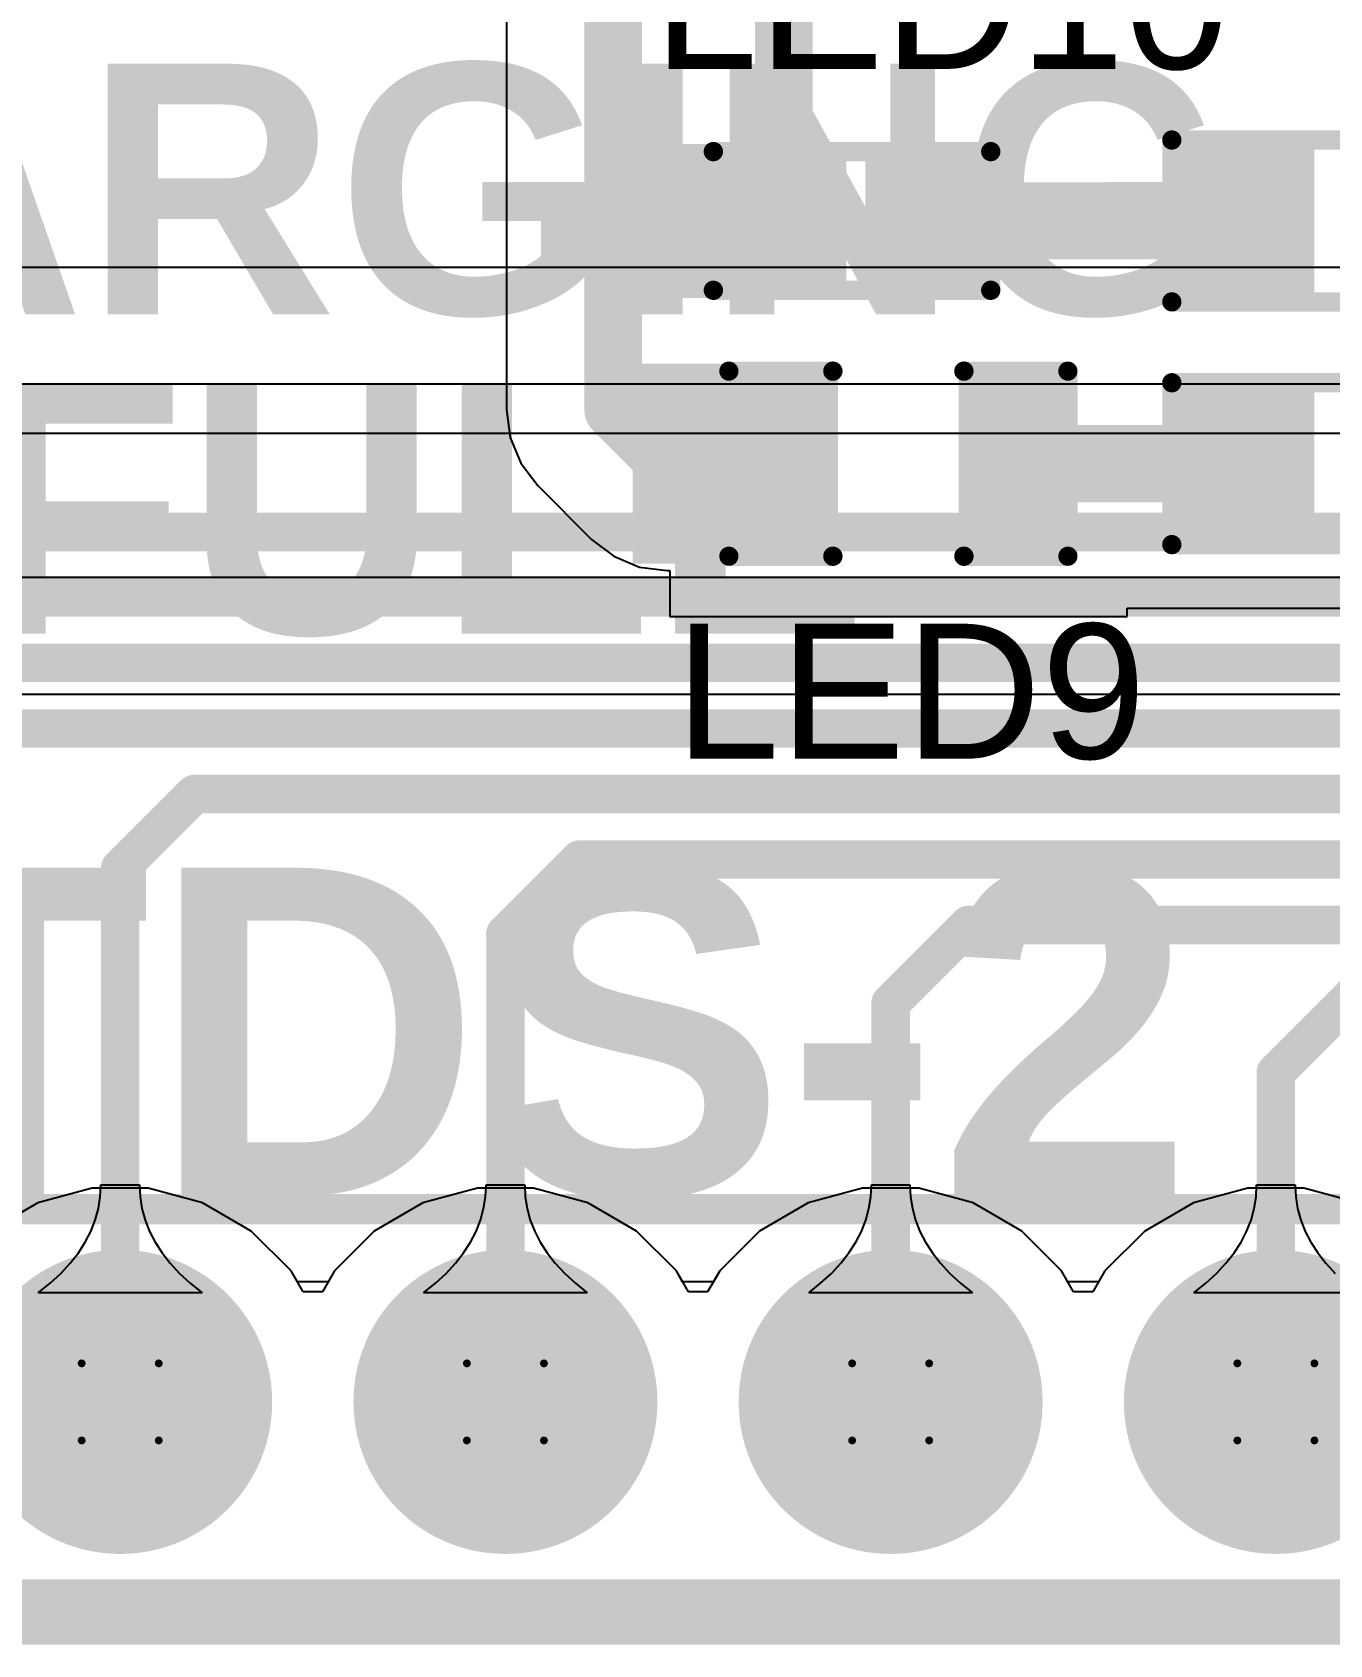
# Model space of a CAD drawing. Header units: inches. Extents: x -3 to 5437, y -3 to 5435.
# Drawn here: x 39.12 to 47.67, y -2.91 to 7.72 of the extents above; entities that cross this region are included whole.
import ezdxf

# ---------------------------------------------------------------- set-up
doc = ezdxf.new("R2010")
doc.units = ezdxf.units.IN
for name, color, linetype in [('Board Outline', 216, 'Continuous'), ('Bottom Layer', 5, 'Continuous'), ('Bottom Solder', 6, 'Continuous'), ('Drill Drawing', 1, 'Continuous'), ('GND', 16, 'Continuous'), ('Multi-Layer', 9, 'Continuous'), ('Pad Holes', 156, 'Continuous'), ('PWR', 76, 'Continuous'), ('Top Layer', 1, 'Continuous'), ('Top Overlay', 2, 'Continuous'), ('Top Paste', 8, 'Continuous'), ('Top Solder', 216, 'Continuous')]:
    doc.layers.add(name, color=color, linetype=linetype)
doc.styles.add('Arial', font='', dxfattribs={"height": 0.2})
doc.styles.add('Arial_Bold', font='', dxfattribs={"height": 0.2})
doc.styles.get('Arial').set_extended_font_data('Arial')
doc.styles.get('Arial_Bold').set_extended_font_data('Arial', bold=True)

# ---------------------------------------------------------------- blocks, each defined once
blk = doc.blocks.new('R___0603_183')
at = {"layer": 'Top Layer'}
for points in [[(-0.381, 0.4445), (-0.381, -0.4445), (-1.143, -0.4445), (-1.143, 0.4445)], [(1.143, 0.4445), (1.143, -0.4445), (0.381, -0.4445), (0.381, 0.4445)]]:
    blk.add_hatch(color=1, dxfattribs=at).paths.add_polyline_path(points)
at = {"layer": 'Top Paste'}
for points in [[(-0.381, 0.4445), (-0.381, -0.4445), (-1.143, -0.4445), (-1.143, 0.4445)], [(1.143, 0.4445), (1.143, -0.4445), (0.381, -0.4445), (0.381, 0.4445)]]:
    blk.add_hatch(color=8, dxfattribs=at).paths.add_polyline_path(points)
at = {"layer": 'Top Solder'}
for points in [[(-0.2794, 0.5461), (-0.2794, -0.5461), (-1.2446, -0.5461), (-1.2446, 0.5461)], [(1.2446, 0.5461), (1.2446, -0.5461), (0.2794, -0.5461), (0.2794, 0.5461)]]:
    blk.add_hatch(color=216, dxfattribs=at).paths.add_polyline_path(points)
at = {"layer": 'Top Overlay'}
for points in [[(-1.2192, 0.5334, 0.127, 0.127, 0), (1.2192, 0.5334, 0.127, 0.127, 0)], [(-1.2192, -0.5334, 0.127, 0.127, 0), (-1.2192, 0.5334, 0.127, 0.127, 0)], [(1.2192, -0.5334, 0.127, 0.127, 0), (1.2192, 0.5334, 0.127, 0.127, 0)], [(-1.2192, -0.5334, 0.127, 0.127, 0), (1.2192, -0.5334, 0.127, 0.127, 0)]]:
    blk.add_lwpolyline(points, format="xyseb", dxfattribs=at)
for points in [[(-1.25095, 0.5334, 0.0635, 0.0635, 1), (-1.18745, 0.5334, 0.0635, 0.0635, 1)], [(-1.25095, 0.5334, 0.0635, 0.0635, 1), (-1.18745, 0.5334, 0.0635, 0.0635, 1)], [(1.18745, 0.5334, 0.0635, 0.0635, 1), (1.25095, 0.5334, 0.0635, 0.0635, 1)], [(1.18745, 0.5334, 0.0635, 0.0635, 1), (1.25095, 0.5334, 0.0635, 0.0635, 1)], [(-1.25095, -0.5334, 0.0635, 0.0635, 1), (-1.18745, -0.5334, 0.0635, 0.0635, 1)], [(-1.25095, -0.5334, 0.0635, 0.0635, 1), (-1.18745, -0.5334, 0.0635, 0.0635, 1)], [(1.18745, -0.5334, 0.0635, 0.0635, 1), (1.25095, -0.5334, 0.0635, 0.0635, 1)], [(1.18745, -0.5334, 0.0635, 0.0635, 1), (1.25095, -0.5334, 0.0635, 0.0635, 1)]]:
    blk.add_lwpolyline(points, format="xyseb", close=True, dxfattribs=at)
blk = doc.blocks.new('R___0603_185')
at = {"layer": 'Top Layer'}
for points in [[(-0.381, 0.4445), (-0.381, -0.4445), (-1.143, -0.4445), (-1.143, 0.4445)], [(1.143, 0.4445), (1.143, -0.4445), (0.381, -0.4445), (0.381, 0.4445)]]:
    blk.add_hatch(color=1, dxfattribs=at).paths.add_polyline_path(points)
at = {"layer": 'Top Paste'}
for points in [[(-0.381, 0.4445), (-0.381, -0.4445), (-1.143, -0.4445), (-1.143, 0.4445)], [(1.143, 0.4445), (1.143, -0.4445), (0.381, -0.4445), (0.381, 0.4445)]]:
    blk.add_hatch(color=8, dxfattribs=at).paths.add_polyline_path(points)
at = {"layer": 'Top Solder'}
for points in [[(-0.2794, 0.5461), (-0.2794, -0.5461), (-1.2446, -0.5461), (-1.2446, 0.5461)], [(1.2446, 0.5461), (1.2446, -0.5461), (0.2794, -0.5461), (0.2794, 0.5461)]]:
    blk.add_hatch(color=216, dxfattribs=at).paths.add_polyline_path(points)
at = {"layer": 'Top Overlay'}
for points in [[(-1.2192, 0.5334, 0.127, 0.127, 0), (1.2192, 0.5334, 0.127, 0.127, 0)], [(-1.2192, -0.5334, 0.127, 0.127, 0), (-1.2192, 0.5334, 0.127, 0.127, 0)], [(1.2192, -0.5334, 0.127, 0.127, 0), (1.2192, 0.5334, 0.127, 0.127, 0)], [(-1.2192, -0.5334, 0.127, 0.127, 0), (1.2192, -0.5334, 0.127, 0.127, 0)]]:
    blk.add_lwpolyline(points, format="xyseb", dxfattribs=at)
for points in [[(-1.25095, 0.5334, 0.0635, 0.0635, 1), (-1.18745, 0.5334, 0.0635, 0.0635, 1)], [(-1.25095, 0.5334, 0.0635, 0.0635, 1), (-1.18745, 0.5334, 0.0635, 0.0635, 1)], [(1.18745, 0.5334, 0.0635, 0.0635, 1), (1.25095, 0.5334, 0.0635, 0.0635, 1)], [(1.18745, 0.5334, 0.0635, 0.0635, 1), (1.25095, 0.5334, 0.0635, 0.0635, 1)], [(-1.25095, -0.5334, 0.0635, 0.0635, 1), (-1.18745, -0.5334, 0.0635, 0.0635, 1)], [(-1.25095, -0.5334, 0.0635, 0.0635, 1), (-1.18745, -0.5334, 0.0635, 0.0635, 1)], [(1.18745, -0.5334, 0.0635, 0.0635, 1), (1.25095, -0.5334, 0.0635, 0.0635, 1)], [(1.18745, -0.5334, 0.0635, 0.0635, 1), (1.25095, -0.5334, 0.0635, 0.0635, 1)]]:
    blk.add_lwpolyline(points, format="xyseb", close=True, dxfattribs=at)
blk = doc.blocks.new('LED_0402_194')
at = {"layer": 'Top Layer'}
for points in [[(-0.785, 0.36), (-0.165, 0.36), (-0.165, -0.36), (-0.785, -0.36)], [(0.165, 0.36), (0.785, 0.36), (0.785, -0.36), (0.165, -0.36)]]:
    blk.add_hatch(color=1, dxfattribs=at).paths.add_polyline_path(points)
at = {"layer": 'Top Overlay'}
blk.add_hatch(color=2, dxfattribs=at).paths.add_polyline_path([(0.94, -0.508), (1.55, -0.508), (1.55, 0.508), (0.94, 0.508)])
at = {"layer": 'Top Paste'}
for points in [[(-0.785, 0.36), (-0.165, 0.36), (-0.165, -0.36), (-0.785, -0.36)], [(0.165, 0.36), (0.785, 0.36), (0.785, -0.36), (0.165, -0.36)]]:
    blk.add_hatch(color=8, dxfattribs=at).paths.add_polyline_path(points)
at = {"layer": 'Top Solder'}
for points in [[(-0.887, 0.462), (-0.063, 0.462), (-0.063, -0.462), (-0.887, -0.462)], [(0.063, 0.462), (0.887, 0.462), (0.887, -0.462), (0.063, -0.462)]]:
    blk.add_hatch(color=216, dxfattribs=at).paths.add_polyline_path(points)
at = {"layer": 'Top Overlay'}
for points in [[(-0.889, 0.457, 0.127, 0.127, 0), (-0.889, -0.457, 0.127, 0.127, 0)], [(0.94, 0.457, 0.127, 0.127, 0), (-0.889, 0.457, 0.127, 0.127, 0)], [(0.94, 0.457, 0.127, 0.127, 0), (0.94, -0.457, 0.127, 0.127, 0)], [(0.94, -0.457, 0.127, 0.127, 0), (-0.889, -0.457, 0.127, 0.127, 0)]]:
    blk.add_lwpolyline(points, format="xyseb", dxfattribs=at)
for points in [[(-0.921, 0.457, 0.0635, 0.0635, 1), (-0.857, 0.457, 0.0635, 0.0635, 1)], [(-0.921, 0.457, 0.0635, 0.0635, 1), (-0.857, 0.457, 0.0635, 0.0635, 1)], [(0.908, 0.457, 0.0635, 0.0635, 1), (0.972, 0.457, 0.0635, 0.0635, 1)], [(0.908, 0.457, 0.0635, 0.0635, 1), (0.972, 0.457, 0.0635, 0.0635, 1)], [(-0.921, -0.457, 0.0635, 0.0635, 1), (-0.857, -0.457, 0.0635, 0.0635, 1)], [(-0.921, -0.457, 0.0635, 0.0635, 1), (-0.857, -0.457, 0.0635, 0.0635, 1)], [(0.908, -0.457, 0.0635, 0.0635, 1), (0.972, -0.457, 0.0635, 0.0635, 1)], [(0.908, -0.457, 0.0635, 0.0635, 1), (0.972, -0.457, 0.0635, 0.0635, 1)]]:
    blk.add_lwpolyline(points, format="xyseb", close=True, dxfattribs=at)
blk = doc.blocks.new('LED_0603_195')
at = {"layer": 'Top Layer'}
for points in [[(-1, 0.5), (-0.5, 0.5), (-0.5, -0.5), (-1, -0.5)], [(0.5, 0.5), (1, 0.5), (1, -0.5), (0.5, -0.5)]]:
    blk.add_hatch(color=1, dxfattribs=at).paths.add_polyline_path(points)
at = {"layer": 'Top Overlay'}
blk.add_hatch(color=2, dxfattribs=at).paths.add_polyline_path([(1.118, -0.66), (1.753, -0.66), (1.753, 0.66), (1.118, 0.66)])
at = {"layer": 'Top Paste'}
for points in [[(-1, 0.5), (-0.5, 0.5), (-0.5, -0.5), (-1, -0.5)], [(0.5, 0.5), (1, 0.5), (1, -0.5), (0.5, -0.5)]]:
    blk.add_hatch(color=8, dxfattribs=at).paths.add_polyline_path(points)
at = {"layer": 'Top Solder'}
for points in [[(-1.102, 0.602), (-0.398, 0.602), (-0.398, -0.602), (-1.102, -0.602)], [(0.398, 0.602), (1.102, 0.602), (1.102, -0.602), (0.398, -0.602)]]:
    blk.add_hatch(color=216, dxfattribs=at).paths.add_polyline_path(points)
at = {"layer": 'Top Overlay'}
for points in [[(-0.432, 0.61, 0.127, 0.127, 0), (-1.118, 0.61, 0.127, 0.127, 0)], [(-1.118, 0.61, 0.127, 0.127, 0), (-1.118, -0.61, 0.127, 0.127, 0)], [(1.118, 0.61, 0.127, 0.127, 0), (0.432, 0.61, 0.127, 0.127, 0)], [(1.118, 0.61, 0.127, 0.127, 0), (1.118, -0.61, 0.127, 0.127, 0)], [(-0.432, -0.61, 0.127, 0.127, 0), (-1.118, -0.61, 0.127, 0.127, 0)], [(1.118, -0.61, 0.127, 0.127, 0), (0.432, -0.61, 0.127, 0.127, 0)]]:
    blk.add_lwpolyline(points, format="xyseb", dxfattribs=at)
for points in [[(-1.149, 0.61, 0.0635, 0.0635, 1), (-1.086, 0.61, 0.0635, 0.0635, 1)], [(-1.149, 0.61, 0.0635, 0.0635, 1), (-1.086, 0.61, 0.0635, 0.0635, 1)], [(-0.464, 0.61, 0.0635, 0.0635, 1), (-0.4, 0.61, 0.0635, 0.0635, 1)], [(0.4, 0.61, 0.0635, 0.0635, 1), (0.464, 0.61, 0.0635, 0.0635, 1)], [(1.086, 0.61, 0.0635, 0.0635, 1), (1.149, 0.61, 0.0635, 0.0635, 1)], [(1.086, 0.61, 0.0635, 0.0635, 1), (1.149, 0.61, 0.0635, 0.0635, 1)], [(-1.149, -0.61, 0.0635, 0.0635, 1), (-1.086, -0.61, 0.0635, 0.0635, 1)], [(-1.149, -0.61, 0.0635, 0.0635, 1), (-1.086, -0.61, 0.0635, 0.0635, 1)], [(-0.464, -0.61, 0.0635, 0.0635, 1), (-0.4, -0.61, 0.0635, 0.0635, 1)], [(0.4, -0.61, 0.0635, 0.0635, 1), (0.464, -0.61, 0.0635, 0.0635, 1)], [(1.086, -0.61, 0.0635, 0.0635, 1), (1.149, -0.61, 0.0635, 0.0635, 1)], [(1.086, -0.61, 0.0635, 0.0635, 1), (1.149, -0.61, 0.0635, 0.0635, 1)]]:
    blk.add_lwpolyline(points, format="xyseb", close=True, dxfattribs=at)
blk = doc.blocks.new('HDR1X6_459')
at = {"layer": 'Bottom Layer'}
blk.add_hatch(color=5, dxfattribs=at).paths.add_polyline_path([(-0.9, 0.9), (0.9, 0.9), (0.9, -0.9), (-0.9, -0.9)])
h = blk.add_hatch(color=5, dxfattribs=at)
edge = h.paths.add_edge_path()
edge.add_arc((2.54, 0), 0.9, 0, 360)
h = blk.add_hatch(color=5, dxfattribs=at)
edge = h.paths.add_edge_path()
edge.add_arc((5.08, 0), 0.9, 0, 360)
h = blk.add_hatch(color=5, dxfattribs=at)
edge = h.paths.add_edge_path()
edge.add_arc((7.62, 0), 0.9, 0, 360)
h = blk.add_hatch(color=5, dxfattribs=at)
edge = h.paths.add_edge_path()
edge.add_arc((10.16, 0), 0.9, 0, 360)
h = blk.add_hatch(color=5, dxfattribs=at)
edge = h.paths.add_edge_path()
edge.add_arc((12.7, 0), 0.9, 0, 360)
at = {"layer": 'Bottom Solder'}
blk.add_hatch(color=6, dxfattribs=at).paths.add_polyline_path([(-1.002, 1.002), (1.002, 1.002), (1.002, -1.002), (-1.002, -1.002)])
h = blk.add_hatch(color=6, dxfattribs=at)
edge = h.paths.add_edge_path()
edge.add_arc((2.54, 0), 1.002, 0, 360)
h = blk.add_hatch(color=6, dxfattribs=at)
edge = h.paths.add_edge_path()
edge.add_arc((5.08, 0), 1.002, 0, 360)
h = blk.add_hatch(color=6, dxfattribs=at)
edge = h.paths.add_edge_path()
edge.add_arc((7.62, 0), 1.002, 0, 360)
h = blk.add_hatch(color=6, dxfattribs=at)
edge = h.paths.add_edge_path()
edge.add_arc((10.16, 0), 1.002, 0, 360)
h = blk.add_hatch(color=6, dxfattribs=at)
edge = h.paths.add_edge_path()
edge.add_arc((12.7, 0), 1.002, 0, 360)
at = {"layer": 'GND'}
blk.add_hatch(color=16, dxfattribs=at).paths.add_polyline_path([(-0.9, 0.9), (0.9, 0.9), (0.9, -0.9), (-0.9, -0.9)])
h = blk.add_hatch(color=16, dxfattribs=at)
edge = h.paths.add_edge_path()
edge.add_arc((2.54, 0), 0.9, 0, 360)
h = blk.add_hatch(color=16, dxfattribs=at)
edge = h.paths.add_edge_path()
edge.add_arc((5.08, 0), 0.9, 0, 360)
h = blk.add_hatch(color=16, dxfattribs=at)
edge = h.paths.add_edge_path()
edge.add_arc((7.62, 0), 0.9, 0, 360)
h = blk.add_hatch(color=16, dxfattribs=at)
edge = h.paths.add_edge_path()
edge.add_arc((10.16, 0), 0.9, 0, 360)
h = blk.add_hatch(color=16, dxfattribs=at)
edge = h.paths.add_edge_path()
edge.add_arc((12.7, 0), 0.9, 0, 360)
at = {"layer": 'Multi-Layer'}
blk.add_hatch(color=9, dxfattribs=at).paths.add_polyline_path([(-0.9, 0.9), (0.9, 0.9), (0.9, -0.9), (-0.9, -0.9)])
h = blk.add_hatch(color=9, dxfattribs=at)
edge = h.paths.add_edge_path()
edge.add_arc((2.54, 0), 0.9, 0, 360)
h = blk.add_hatch(color=9, dxfattribs=at)
edge = h.paths.add_edge_path()
edge.add_arc((5.08, 0), 0.9, 0, 360)
h = blk.add_hatch(color=9, dxfattribs=at)
edge = h.paths.add_edge_path()
edge.add_arc((7.62, 0), 0.9, 0, 360)
h = blk.add_hatch(color=9, dxfattribs=at)
edge = h.paths.add_edge_path()
edge.add_arc((10.16, 0), 0.9, 0, 360)
h = blk.add_hatch(color=9, dxfattribs=at)
edge = h.paths.add_edge_path()
edge.add_arc((12.7, 0), 0.9, 0, 360)
at = {"layer": 'Pad Holes'}
h = blk.add_hatch(color=7, dxfattribs=at)
edge = h.paths.add_edge_path()
edge.add_arc((0, 0), 0.45, 0, 360)
h = blk.add_hatch(color=7, dxfattribs=at)
edge = h.paths.add_edge_path()
edge.add_arc((2.54, 0), 0.45, 0, 360)
h = blk.add_hatch(color=7, dxfattribs=at)
edge = h.paths.add_edge_path()
edge.add_arc((5.08, 0), 0.45, 0, 360)
h = blk.add_hatch(color=7, dxfattribs=at)
edge = h.paths.add_edge_path()
edge.add_arc((7.62, 0), 0.45, 0, 360)
h = blk.add_hatch(color=7, dxfattribs=at)
edge = h.paths.add_edge_path()
edge.add_arc((10.16, 0), 0.45, 0, 360)
h = blk.add_hatch(color=7, dxfattribs=at)
edge = h.paths.add_edge_path()
edge.add_arc((12.7, 0), 0.45, 0, 360)
at = {"layer": 'PWR'}
blk.add_hatch(color=76, dxfattribs=at).paths.add_polyline_path([(-0.9, 0.9), (0.9, 0.9), (0.9, -0.9), (-0.9, -0.9)])
h = blk.add_hatch(color=76, dxfattribs=at)
edge = h.paths.add_edge_path()
edge.add_arc((2.54, 0), 0.9, 0, 360)
h = blk.add_hatch(color=76, dxfattribs=at)
edge = h.paths.add_edge_path()
edge.add_arc((5.08, 0), 0.9, 0, 360)
h = blk.add_hatch(color=76, dxfattribs=at)
edge = h.paths.add_edge_path()
edge.add_arc((7.62, 0), 0.9, 0, 360)
h = blk.add_hatch(color=76, dxfattribs=at)
edge = h.paths.add_edge_path()
edge.add_arc((10.16, 0), 0.9, 0, 360)
h = blk.add_hatch(color=76, dxfattribs=at)
edge = h.paths.add_edge_path()
edge.add_arc((12.7, 0), 0.9, 0, 360)
at = {"layer": 'Top Layer'}
blk.add_hatch(color=1, dxfattribs=at).paths.add_polyline_path([(-0.9, 0.9), (0.9, 0.9), (0.9, -0.9), (-0.9, -0.9)])
h = blk.add_hatch(color=1, dxfattribs=at)
edge = h.paths.add_edge_path()
edge.add_arc((2.54, 0), 0.9, 0, 360)
h = blk.add_hatch(color=1, dxfattribs=at)
edge = h.paths.add_edge_path()
edge.add_arc((5.08, 0), 0.9, 0, 360)
h = blk.add_hatch(color=1, dxfattribs=at)
edge = h.paths.add_edge_path()
edge.add_arc((7.62, 0), 0.9, 0, 360)
h = blk.add_hatch(color=1, dxfattribs=at)
edge = h.paths.add_edge_path()
edge.add_arc((10.16, 0), 0.9, 0, 360)
h = blk.add_hatch(color=1, dxfattribs=at)
edge = h.paths.add_edge_path()
edge.add_arc((12.7, 0), 0.9, 0, 360)
at = {"layer": 'Top Solder'}
blk.add_hatch(color=216, dxfattribs=at).paths.add_polyline_path([(-1.002, 1.002), (1.002, 1.002), (1.002, -1.002), (-1.002, -1.002)])
h = blk.add_hatch(color=216, dxfattribs=at)
edge = h.paths.add_edge_path()
edge.add_arc((2.54, 0), 1.002, 0, 360)
h = blk.add_hatch(color=216, dxfattribs=at)
edge = h.paths.add_edge_path()
edge.add_arc((5.08, 0), 1.002, 0, 360)
h = blk.add_hatch(color=216, dxfattribs=at)
edge = h.paths.add_edge_path()
edge.add_arc((7.62, 0), 1.002, 0, 360)
h = blk.add_hatch(color=216, dxfattribs=at)
edge = h.paths.add_edge_path()
edge.add_arc((10.16, 0), 1.002, 0, 360)
h = blk.add_hatch(color=216, dxfattribs=at)
edge = h.paths.add_edge_path()
edge.add_arc((12.7, 0), 1.002, 0, 360)
at = {"layer": 'Top Overlay'}
for points in [[(-1.27, -1.27, 0.2, 0.2, 0), (-1.27, 1.27, 0.2, 0.2, 0)], [(-1.27, 1.27, 0.2, 0.2, 0), (13.97, 1.27, 0.2, 0.2, 0)], [(13.97, -1.27, 0.2, 0.2, 0), (13.97, 1.27, 0.2, 0.2, 0)], [(-1.27, -1.27, 0.2, 0.2, 0), (13.97, -1.27, 0.2, 0.2, 0)]]:
    blk.add_lwpolyline(points, format="xyseb", dxfattribs=at)
for points in [[(-1.32, 1.27, 0.1, 0.1, 1), (-1.22, 1.27, 0.1, 0.1, 1)], [(-1.32, 1.27, 0.1, 0.1, 1), (-1.22, 1.27, 0.1, 0.1, 1)], [(13.92, 1.27, 0.1, 0.1, 1), (14.02, 1.27, 0.1, 0.1, 1)], [(13.92, 1.27, 0.1, 0.1, 1), (14.02, 1.27, 0.1, 0.1, 1)], [(-1.32, -1.27, 0.1, 0.1, 1), (-1.22, -1.27, 0.1, 0.1, 1)], [(-1.32, -1.27, 0.1, 0.1, 1), (-1.22, -1.27, 0.1, 0.1, 1)], [(13.92, -1.27, 0.1, 0.1, 1), (14.02, -1.27, 0.1, 0.1, 1)], [(13.92, -1.27, 0.1, 0.1, 1), (14.02, -1.27, 0.1, 0.1, 1)]]:
    blk.add_lwpolyline(points, format="xyseb", close=True, dxfattribs=at)

msp = doc.modelspace()

# ---------------------------------------------------------------- linework, layer by layer
at = {"layer": 'Board Outline'}
msp.add_lwpolyline([(-2.777, -2.78, 0.254, 0.254, 0), (202.223, -2.78, 0.254, 0.254, 0)], format="xyseb", dxfattribs=at)
at = {"layer": 'Bottom Layer'}
for p, q in [((50.478, 5.076), (26.517, 5.076)), ((39.566, 0.045), (39.57, 0.125)), ((39.57, 0.125), (39.824, 0.125)), ((39.824, 0.125), (39.828, 0.045)), ((42.106, 0.045), (42.11, 0.125)), ((42.11, 0.125), (42.364, 0.125)), ((42.364, 0.125), (42.368, 0.045)), ((44.646, 0.045), (44.65, 0.125)), ((44.65, 0.125), (44.904, 0.125)), ((44.904, 0.125), (44.908, 0.045)), ((47.186, 0.045), (47.19, 0.125)), ((47.19, 0.125), (47.444, 0.125)), ((47.444, 0.125), (47.448, 0.045)), ((39.553, -0.032), (39.566, 0.045)), ((39.828, 0.045), (39.84, -0.032)), ((42.093, -0.032), (42.106, 0.045)), ((42.368, 0.045), (42.38, -0.032)), ((44.633, -0.032), (44.646, 0.045)), ((44.908, 0.045), (44.92, -0.032)), ((47.173, -0.032), (47.186, 0.045)), ((47.448, 0.045), (47.46, -0.032)), ((39.533, -0.108), (39.553, -0.032)), ((39.84, -0.032), (39.861, -0.108)), ((42.073, -0.108), (42.093, -0.032)), ((42.38, -0.032), (42.401, -0.108)), ((44.613, -0.108), (44.633, -0.032)), ((44.92, -0.032), (44.941, -0.108)), ((47.153, -0.108), (47.173, -0.032)), ((47.46, -0.032), (47.481, -0.108)), ((39.467, -0.254), (39.504, -0.182)), ((39.504, -0.182), (39.533, -0.108)), ((39.861, -0.108), (39.89, -0.182)), ((39.89, -0.182), (39.927, -0.254)), ((42.007, -0.254), (42.044, -0.182)), ((42.044, -0.182), (42.073, -0.108)), ((42.401, -0.108), (42.43, -0.182)), ((42.43, -0.182), (42.467, -0.254)), ((44.547, -0.254), (44.584, -0.182)), ((44.584, -0.182), (44.613, -0.108)), ((44.941, -0.108), (44.97, -0.182)), ((44.97, -0.182), (45.007, -0.254)), ((47.087, -0.254), (47.124, -0.182)), ((47.124, -0.182), (47.153, -0.108)), ((47.481, -0.108), (47.51, -0.182)), ((47.51, -0.182), (47.547, -0.254)), ((39.421, -0.324), (39.467, -0.254)), ((39.927, -0.254), (39.973, -0.324)), ((41.961, -0.324), (42.007, -0.254)), ((42.467, -0.254), (42.513, -0.324)), ((44.501, -0.324), (44.547, -0.254)), ((45.007, -0.254), (45.053, -0.324)), ((47.041, -0.324), (47.087, -0.254)), ((47.547, -0.254), (47.593, -0.324)), ((39.306, -0.459), (39.368, -0.392)), ((39.368, -0.392), (39.421, -0.324)), ((39.973, -0.324), (40.026, -0.392)), ((40.026, -0.392), (40.088, -0.459)), ((41.846, -0.459), (41.908, -0.392)), ((41.908, -0.392), (41.961, -0.324)), ((42.513, -0.324), (42.566, -0.392)), ((42.566, -0.392), (42.628, -0.459)), ((44.386, -0.459), (44.448, -0.392)), ((44.448, -0.392), (44.501, -0.324)), ((45.053, -0.324), (45.106, -0.392)), ((45.106, -0.392), (45.168, -0.459)), ((46.926, -0.459), (46.988, -0.392)), ((46.988, -0.392), (47.041, -0.324)), ((47.593, -0.324), (47.646, -0.392)), ((47.646, -0.392), (47.708, -0.459)), ((39.157, -0.586), (39.235, -0.523)), ((39.235, -0.523), (39.306, -0.459)), ((40.088, -0.459), (40.158, -0.523)), ((40.158, -0.523), (40.237, -0.586)), ((41.697, -0.586), (41.775, -0.523)), ((41.775, -0.523), (41.846, -0.459)), ((42.628, -0.459), (42.698, -0.523)), ((42.698, -0.523), (42.777, -0.586)), ((44.237, -0.586), (44.315, -0.523)), ((44.315, -0.523), (44.386, -0.459)), ((45.168, -0.459), (45.238, -0.523)), ((45.238, -0.523), (45.317, -0.586)), ((46.777, -0.586), (46.855, -0.523)), ((46.855, -0.523), (46.926, -0.459)), ((40.237, -0.586), (39.157, -0.586)), ((42.777, -0.586), (41.697, -0.586)), ((45.317, -0.586), (44.237, -0.586)), ((47.857, -0.586), (46.777, -0.586))]:
    msp.add_line(p, q, dxfattribs=at)
for points in [[(24.185, 4.428, 0.254, 0.254, 0), (50.746, 4.428, 0.254, 0.254, 0)], [(26.7, 3.997, 0.254, 0.254, 0), (50.925, 3.997, 0.254, 0.254, 0)], [(29.291, 3.565, 0.254, 0.254, 0), (51.104, 3.565, 0.254, 0.254, 0)], [(31.907, 3.133, 0.254, 0.254, 0), (51.283, 3.133, 0.254, 0.254, 0)], [(39.697, 2.211, 0.254, 0.254, 0), (40.187, 2.701, 0.254, 0.254, 0)], [(40.187, 2.701, 0.254, 0.254, 0), (51.462, 2.701, 0.254, 0.254, 0)], [(42.237, 1.779, 0.254, 0.254, 0), (42.727, 2.269, 0.254, 0.254, 0)], [(42.727, 2.269, 0.254, 0.254, 0), (51.641, 2.269, 0.254, 0.254, 0)], [(39.697, -1.306, 0.254, 0.254, 0), (39.697, 2.211, 0.254, 0.254, 0)], [(44.777, 1.322, 0.254, 0.254, 0), (45.293, 1.838, 0.254, 0.254, 0)], [(45.293, 1.838, 0.254, 0.254, 0), (51.82, 1.838, 0.254, 0.254, 0)], [(42.237, -1.306, 0.254, 0.254, 0), (42.237, 1.779, 0.254, 0.254, 0)], [(47.317, 0.865, 0.254, 0.254, 0), (47.858, 1.406, 0.254, 0.254, 0)], [(44.777, -1.306, 0.254, 0.254, 0), (44.777, 1.322, 0.254, 0.254, 0)], [(47.317, -1.306, 0.254, 0.254, 0), (47.317, 0.865, 0.254, 0.254, 0)]]:
    msp.add_lwpolyline(points, format="xyseb", dxfattribs=at)
for points in [[(40.124, 2.701, 0.127, 0.127, 1), (40.251, 2.701, 0.127, 0.127, 1)], [(40.124, 2.701, 0.127, 0.127, 1), (40.251, 2.701, 0.127, 0.127, 1)], [(42.664, 2.269, 0.127, 0.127, 1), (42.791, 2.269, 0.127, 0.127, 1)], [(42.664, 2.269, 0.127, 0.127, 1), (42.791, 2.269, 0.127, 0.127, 1)], [(39.633, 2.211, 0.127, 0.127, 1), (39.76, 2.211, 0.127, 0.127, 1)], [(39.633, 2.211, 0.127, 0.127, 1), (39.76, 2.211, 0.127, 0.127, 1)], [(45.229, 1.838, 0.127, 0.127, 1), (45.356, 1.838, 0.127, 0.127, 1)], [(45.229, 1.838, 0.127, 0.127, 1), (45.356, 1.838, 0.127, 0.127, 1)], [(42.173, 1.779, 0.127, 0.127, 1), (42.3, 1.779, 0.127, 0.127, 1)], [(42.173, 1.779, 0.127, 0.127, 1), (42.3, 1.779, 0.127, 0.127, 1)], [(44.713, 1.322, 0.127, 0.127, 1), (44.84, 1.322, 0.127, 0.127, 1)], [(44.713, 1.322, 0.127, 0.127, 1), (44.84, 1.322, 0.127, 0.127, 1)], [(47.253, 0.865, 0.127, 0.127, 1), (47.38, 0.865, 0.127, 0.127, 1)], [(47.253, 0.865, 0.127, 0.127, 1), (47.38, 0.865, 0.127, 0.127, 1)], [(39.633, -1.306, 0.127, 0.127, 1), (39.76, -1.306, 0.127, 0.127, 1)], [(42.173, -1.306, 0.127, 0.127, 1), (42.3, -1.306, 0.127, 0.127, 1)], [(44.713, -1.306, 0.127, 0.127, 1), (44.84, -1.306, 0.127, 0.127, 1)], [(47.253, -1.306, 0.127, 0.127, 1), (47.38, -1.306, 0.127, 0.127, 1)]]:
    msp.add_lwpolyline(points, format="xyseb", close=True, dxfattribs=at)
at = {"layer": 'Drill Drawing'}
for points in [[(39.443, -1.052, 0.0508, 0.0508, 0), (39.951, -1.052, 0.0508, 0.0508, 0)], [(39.443, -1.56, 0.0508, 0.0508, 0), (39.443, -1.052, 0.0508, 0.0508, 0)], [(39.951, -1.56, 0.0508, 0.0508, 0), (39.951, -1.052, 0.0508, 0.0508, 0)], [(41.983, -1.052, 0.0508, 0.0508, 0), (42.491, -1.052, 0.0508, 0.0508, 0)], [(41.983, -1.56, 0.0508, 0.0508, 0), (41.983, -1.052, 0.0508, 0.0508, 0)], [(42.491, -1.56, 0.0508, 0.0508, 0), (42.491, -1.052, 0.0508, 0.0508, 0)], [(44.523, -1.052, 0.0508, 0.0508, 0), (45.031, -1.052, 0.0508, 0.0508, 0)], [(44.523, -1.56, 0.0508, 0.0508, 0), (44.523, -1.052, 0.0508, 0.0508, 0)], [(45.031, -1.56, 0.0508, 0.0508, 0), (45.031, -1.052, 0.0508, 0.0508, 0)], [(47.063, -1.052, 0.0508, 0.0508, 0), (47.571, -1.052, 0.0508, 0.0508, 0)], [(47.063, -1.56, 0.0508, 0.0508, 0), (47.063, -1.052, 0.0508, 0.0508, 0)], [(47.571, -1.56, 0.0508, 0.0508, 0), (47.571, -1.052, 0.0508, 0.0508, 0)], [(39.443, -1.56, 0.0508, 0.0508, 0), (39.951, -1.56, 0.0508, 0.0508, 0)], [(41.983, -1.56, 0.0508, 0.0508, 0), (42.491, -1.56, 0.0508, 0.0508, 0)], [(44.523, -1.56, 0.0508, 0.0508, 0), (45.031, -1.56, 0.0508, 0.0508, 0)], [(47.063, -1.56, 0.0508, 0.0508, 0), (47.571, -1.56, 0.0508, 0.0508, 0)]]:
    msp.add_lwpolyline(points, format="xyseb", dxfattribs=at)
for points in [[(39.43, -1.052, 0.0254, 0.0254, 1), (39.456, -1.052, 0.0254, 0.0254, 1)], [(39.43, -1.052, 0.0254, 0.0254, 1), (39.456, -1.052, 0.0254, 0.0254, 1)], [(39.938, -1.052, 0.0254, 0.0254, 1), (39.964, -1.052, 0.0254, 0.0254, 1)], [(39.938, -1.052, 0.0254, 0.0254, 1), (39.964, -1.052, 0.0254, 0.0254, 1)], [(41.97, -1.052, 0.0254, 0.0254, 1), (41.996, -1.052, 0.0254, 0.0254, 1)], [(41.97, -1.052, 0.0254, 0.0254, 1), (41.996, -1.052, 0.0254, 0.0254, 1)], [(42.478, -1.052, 0.0254, 0.0254, 1), (42.504, -1.052, 0.0254, 0.0254, 1)], [(42.478, -1.052, 0.0254, 0.0254, 1), (42.504, -1.052, 0.0254, 0.0254, 1)], [(44.51, -1.052, 0.0254, 0.0254, 1), (44.536, -1.052, 0.0254, 0.0254, 1)], [(44.51, -1.052, 0.0254, 0.0254, 1), (44.536, -1.052, 0.0254, 0.0254, 1)], [(45.018, -1.052, 0.0254, 0.0254, 1), (45.044, -1.052, 0.0254, 0.0254, 1)], [(45.018, -1.052, 0.0254, 0.0254, 1), (45.044, -1.052, 0.0254, 0.0254, 1)], [(47.05, -1.052, 0.0254, 0.0254, 1), (47.076, -1.052, 0.0254, 0.0254, 1)], [(47.05, -1.052, 0.0254, 0.0254, 1), (47.076, -1.052, 0.0254, 0.0254, 1)], [(47.558, -1.052, 0.0254, 0.0254, 1), (47.584, -1.052, 0.0254, 0.0254, 1)], [(47.558, -1.052, 0.0254, 0.0254, 1), (47.584, -1.052, 0.0254, 0.0254, 1)], [(39.43, -1.56, 0.0254, 0.0254, 1), (39.456, -1.56, 0.0254, 0.0254, 1)], [(39.43, -1.56, 0.0254, 0.0254, 1), (39.456, -1.56, 0.0254, 0.0254, 1)], [(39.938, -1.56, 0.0254, 0.0254, 1), (39.964, -1.56, 0.0254, 0.0254, 1)], [(39.938, -1.56, 0.0254, 0.0254, 1), (39.964, -1.56, 0.0254, 0.0254, 1)], [(41.97, -1.56, 0.0254, 0.0254, 1), (41.996, -1.56, 0.0254, 0.0254, 1)], [(41.97, -1.56, 0.0254, 0.0254, 1), (41.996, -1.56, 0.0254, 0.0254, 1)], [(42.478, -1.56, 0.0254, 0.0254, 1), (42.504, -1.56, 0.0254, 0.0254, 1)], [(42.478, -1.56, 0.0254, 0.0254, 1), (42.504, -1.56, 0.0254, 0.0254, 1)], [(44.51, -1.56, 0.0254, 0.0254, 1), (44.536, -1.56, 0.0254, 0.0254, 1)], [(44.51, -1.56, 0.0254, 0.0254, 1), (44.536, -1.56, 0.0254, 0.0254, 1)], [(45.018, -1.56, 0.0254, 0.0254, 1), (45.044, -1.56, 0.0254, 0.0254, 1)], [(45.018, -1.56, 0.0254, 0.0254, 1), (45.044, -1.56, 0.0254, 0.0254, 1)], [(47.05, -1.56, 0.0254, 0.0254, 1), (47.076, -1.56, 0.0254, 0.0254, 1)], [(47.05, -1.56, 0.0254, 0.0254, 1), (47.076, -1.56, 0.0254, 0.0254, 1)], [(47.558, -1.56, 0.0254, 0.0254, 1), (47.584, -1.56, 0.0254, 0.0254, 1)], [(47.558, -1.56, 0.0254, 0.0254, 1), (47.584, -1.56, 0.0254, 0.0254, 1)]]:
    msp.add_lwpolyline(points, format="xyseb", close=True, dxfattribs=at)
at = {"layer": 'GND'}
for p, q in [((39.153, 0.006), (38.832, -0.18)), ((39.512, 0.102), (39.153, 0.006)), ((39.882, 0.102), (39.512, 0.102)), ((40.24, 0.006), (39.882, 0.102)), ((40.561, -0.18), (40.24, 0.006)), ((41.693, 0.006), (41.372, -0.18)), ((42.052, 0.102), (41.693, 0.006)), ((42.422, 0.102), (42.052, 0.102)), ((42.78, 0.006), (42.422, 0.102)), ((43.101, -0.18), (42.78, 0.006)), ((44.233, 0.006), (43.912, -0.18)), ((44.592, 0.102), (44.233, 0.006)), ((44.962, 0.102), (44.592, 0.102)), ((45.32, 0.006), (44.962, 0.102)), ((45.641, -0.18), (45.32, 0.006)), ((46.773, 0.006), (46.452, -0.18)), ((47.132, 0.102), (46.773, 0.006)), ((47.502, 0.102), (47.132, 0.102)), ((47.86, 0.006), (47.502, 0.102)), ((40.824, -0.442), (40.561, -0.18)), ((41.372, -0.18), (41.11, -0.442)), ((43.364, -0.442), (43.101, -0.18)), ((43.912, -0.18), (43.65, -0.442)), ((45.904, -0.442), (45.641, -0.18)), ((46.452, -0.18), (46.19, -0.442)), ((40.865, -0.514), (40.824, -0.442)), ((41.068, -0.514), (40.865, -0.514)), ((41.11, -0.442), (41.068, -0.514)), ((43.405, -0.514), (43.364, -0.442)), ((43.608, -0.514), (43.405, -0.514)), ((43.65, -0.442), (43.608, -0.514)), ((45.945, -0.514), (45.904, -0.442)), ((46.148, -0.514), (45.945, -0.514)), ((46.19, -0.442), (46.148, -0.514))]:
    msp.add_line(p, q, dxfattribs=at)
at = {"layer": 'PWR'}
for p, q in [((49.86, 6.172), (14.402, 6.172)), ((26.634, 5.404), (49.86, 5.404)), ((66.414, 4.128), (25.952, 4.128)), ((20.027, 3.359), (66.732, 3.359)), ((39.153, 0.006), (38.832, -0.18)), ((39.512, 0.102), (39.153, 0.006)), ((39.882, 0.102), (39.512, 0.102)), ((40.24, 0.006), (39.882, 0.102)), ((40.561, -0.18), (40.24, 0.006)), ((41.693, 0.006), (41.372, -0.18)), ((42.052, 0.102), (41.693, 0.006)), ((42.422, 0.102), (42.052, 0.102)), ((42.78, 0.006), (42.422, 0.102)), ((43.101, -0.18), (42.78, 0.006)), ((44.233, 0.006), (43.912, -0.18)), ((44.592, 0.102), (44.233, 0.006)), ((44.962, 0.102), (44.592, 0.102)), ((45.32, 0.006), (44.962, 0.102)), ((45.641, -0.18), (45.32, 0.006)), ((46.773, 0.006), (46.452, -0.18)), ((47.132, 0.102), (46.773, 0.006)), ((47.502, 0.102), (47.132, 0.102)), ((47.86, 0.006), (47.502, 0.102)), ((40.824, -0.442), (40.561, -0.18)), ((41.372, -0.18), (41.11, -0.442)), ((43.364, -0.442), (43.101, -0.18)), ((43.912, -0.18), (43.65, -0.442)), ((45.904, -0.442), (45.641, -0.18)), ((46.452, -0.18), (46.19, -0.442)), ((40.865, -0.514), (40.824, -0.442)), ((41.068, -0.514), (40.865, -0.514)), ((41.11, -0.442), (41.068, -0.514)), ((43.405, -0.514), (43.364, -0.442)), ((43.608, -0.514), (43.405, -0.514)), ((43.65, -0.442), (43.608, -0.514)), ((45.945, -0.514), (45.904, -0.442)), ((46.148, -0.514), (45.945, -0.514)), ((46.19, -0.442), (46.148, -0.514))]:
    msp.add_line(p, q, dxfattribs=at)
at = {"layer": 'Top Layer'}
for p, q in [((42.244, 9.246), (42.244, 5.233)), ((42.244, 5.233), (42.268, 5.051)), ((42.268, 5.051), (42.338, 4.881)), ((42.338, 4.881), (42.45, 4.735)), ((42.45, 4.735), (42.805, 4.379)), ((42.805, 4.379), (42.951, 4.268)), ((42.951, 4.268), (43.121, 4.197)), ((43.121, 4.197), (43.304, 4.173)), ((43.304, 4.173), (43.32, 4.173)), ((43.32, 4.173), (43.32, 3.87)), ((43.32, 3.87), (46.336, 3.87)), ((46.336, 3.87), (46.336, 3.925)), ((46.336, 3.925), (49.281, 3.925)), ((39.153, 0.006), (38.832, -0.18)), ((39.512, 0.102), (39.153, 0.006)), ((39.882, 0.102), (39.512, 0.102)), ((40.24, 0.006), (39.882, 0.102)), ((40.561, -0.18), (40.24, 0.006)), ((41.693, 0.006), (41.372, -0.18)), ((42.052, 0.102), (41.693, 0.006)), ((42.422, 0.102), (42.052, 0.102)), ((42.78, 0.006), (42.422, 0.102)), ((43.101, -0.18), (42.78, 0.006)), ((44.233, 0.006), (43.912, -0.18)), ((44.592, 0.102), (44.233, 0.006)), ((44.962, 0.102), (44.592, 0.102)), ((45.32, 0.006), (44.962, 0.102)), ((45.641, -0.18), (45.32, 0.006)), ((46.773, 0.006), (46.452, -0.18)), ((47.132, 0.102), (46.773, 0.006)), ((47.502, 0.102), (47.132, 0.102)), ((47.86, 0.006), (47.502, 0.102)), ((40.824, -0.442), (40.561, -0.18)), ((41.372, -0.18), (41.11, -0.442)), ((43.364, -0.442), (43.101, -0.18)), ((43.912, -0.18), (43.65, -0.442)), ((45.904, -0.442), (45.641, -0.18)), ((46.452, -0.18), (46.19, -0.442)), ((40.903, -0.58), (40.824, -0.442)), ((41.11, -0.442), (41.03, -0.58)), ((43.443, -0.58), (43.364, -0.442)), ((43.65, -0.442), (43.57, -0.58)), ((45.983, -0.58), (45.904, -0.442)), ((46.19, -0.442), (46.11, -0.58)), ((41.03, -0.58), (40.903, -0.58)), ((43.57, -0.58), (43.443, -0.58)), ((46.11, -0.58), (45.983, -0.58))]:
    msp.add_line(p, q, dxfattribs=at)
for points in [[(42.948, 5.233, 0.381, 0.381, 0), (42.948, 9.246, 0.381, 0.381, 0)], [(44.073, 6.478, 0.381, 0.381, 0), (44.073, 8.933, 0.381, 0.381, 0)], [(45.023, 6.478, 0.508, 0.508, 0), (47.088, 6.478, 0.508, 0.508, 0)], [(42.948, 5.233, 0.381, 0.381, 0), (43.304, 4.878, 0.381, 0.381, 0)], [(45.578, 4.878, 0.508, 0.508, 0), (47.088, 4.878, 0.508, 0.508, 0)], [(43.304, 4.878, 0.381, 0.381, 0), (44.078, 4.878, 0.381, 0.381, 0)]]:
    msp.add_lwpolyline(points, format="xyseb", dxfattribs=at)
for points in [[(44.896, 6.478, 0.254, 0.254, 1), (45.15, 6.478, 0.254, 0.254, 1)], [(46.961, 6.478, 0.254, 0.254, 1), (47.215, 6.478, 0.254, 0.254, 1)], [(43.978, 6.478, 0.191, 0.191, 1), (44.168, 6.478, 0.191, 0.191, 1)], [(42.853, 5.233, 0.191, 0.191, 1), (43.043, 5.233, 0.191, 0.191, 1)], [(42.853, 5.233, 0.191, 0.191, 1), (43.043, 5.233, 0.191, 0.191, 1)], [(45.451, 4.878, 0.254, 0.254, 1), (45.705, 4.878, 0.254, 0.254, 1)], [(46.961, 4.878, 0.254, 0.254, 1), (47.215, 4.878, 0.254, 0.254, 1)], [(43.208, 4.878, 0.191, 0.191, 1), (43.399, 4.878, 0.191, 0.191, 1)], [(43.208, 4.878, 0.191, 0.191, 1), (43.399, 4.878, 0.191, 0.191, 1)], [(43.982, 4.878, 0.191, 0.191, 1), (44.173, 4.878, 0.191, 0.191, 1)]]:
    msp.add_lwpolyline(points, format="xyseb", close=True, dxfattribs=at)

# ---------------------------------------------------------------- block references
for name, p in [('R___0603_183', (47.85, 6.478)), ('R___0603_185', (47.85, 4.878)), ('HDR1X6_459', (37.157, -1.306))]:
    msp.add_blockref(name, p)
at = {"rotation": 180}
for name, p in [('LED_0402_194', (44.548, 6.478)), ('LED_0603_195', (44.828, 4.878))]:
    msp.add_blockref(name, p, dxfattribs=at)

# ---------------------------------------------------------------- texts
at = {"layer": 'Top Overlay', "style": 'Arial'}
for s, p in [('LED10', (43.212, 7.48)), ('LED9', (43.354, 2.934))]:
    msp.add_text(s, height=0.889, dxfattribs=at).set_placement(p)
at = {"layer": 'Top Overlay', "style": 'Arial_Bold'}
for s, height, p in [('CHARGING', 1.651, (34.464, 5.863)), ('FULL', 1.651, (38.719, 3.757)), ('TDS-2', 2.159, (38.057, 0.056))]:
    msp.add_text(s, height=height, rotation=360, dxfattribs=at).set_placement(p)

doc.saveas('drawing.dxf')
